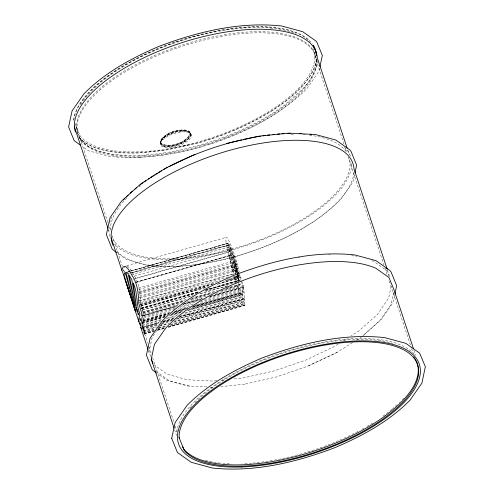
<?xml version="1.0" encoding="UTF-8"?>
<svg xmlns="http://www.w3.org/2000/svg" width="494" height="494" viewBox="0 0 494 494"><rect width="100%" height="100%" fill="white"/><g stroke="black" fill="none" stroke-linecap="round" stroke-linejoin="round"><path stroke-width="0.37" stroke-dasharray="2.47 1.85" d="M150.707 356.52L148.99 352.315L152.146 337.427L163.366 321.217M160.772 142.902L160.464 141.963C164.218 132.349 180.538 127.217 189.492 131.997L190.196 133.769M189.492 131.997L189.573 132.244C180.619 127.471 164.304 132.596 160.544 142.21L161.168 143.735C170.523 148.54 183.916 143.433 189.974 135.294M141.451 313.937L140.512 318.34L140.667 320.174M160.464 141.963L161.087 143.488C170.035 148.262 186.355 143.137 190.116 133.522L190.425 134.461C190.029 138.227 186.312 140.333 183.41 142.155A15.487 6.298 -18.3 0 1 161.822 144.853A15.487 6.298 -18.3 0 1 172.573 133.065A15.487 6.298 -18.3 0 1 190.425 134.461M188.578 137.301L183.231 141.272A15.746 6.403 -18.3 0 1 161.279 144.02A15.746 6.403 -18.3 0 1 172.215 132.028A15.746 6.403 -18.3 0 1 190.369 133.448L189.727 135.331M190.678 134.387C190.27 138.221 186.491 140.364 183.54 142.216A15.746 6.403 -18.3 0 1 161.587 144.958A15.746 6.403 -18.3 0 1 172.523 132.972A15.746 6.403 -18.3 0 1 190.678 134.387L190.369 133.448M190.937 134.312C190.523 138.215 186.676 140.395 183.675 142.272A16.018 6.515 -18.3 0 1 161.347 145.069A16.018 6.515 -18.3 0 1 172.474 132.874A16.018 6.515 -18.3 0 1 190.937 134.312L191.308 135.442L190.906 137.32A16.018 6.515 -18.3 0 1 166.472 147.725A16.018 6.515 -18.3 0 1 169.065 135.609A16.018 6.515 -18.3 0 1 191.308 135.442M319.618 68.246L318.871 71.469L307.002 88.525C277.696 117.899 238.787 134.961 199.681 147.064C170.263 154.813 139.79 159.784 109.341 156.394L88.198 150.676L82.381 146.57M354.531 174.962L352.784 182.292L340.823 199.372C312.257 228.006 274.331 244.635 236.212 256.429C207.536 263.987 177.834 268.835 148.151 265.525L126.97 259.832L117.115 252.916M391.168 286.162L388.648 298.067L377.453 314.357L358.965 330.887L351.191 335.815M393.582 292.232L390.871 304.792L380.096 320.322L362.818 335.766M394.57 295.529L392.823 302.865L381.38 319.365L362.102 336.581M124.278 272.052L123.556 269.878L123.883 268.538A36.445 7.719 77.2 0 1 124.482 267.161M241.078 281.172C242.795 286.884 242.832 292.084 242.912 296.956L183.015 313.974M338.229 344.022L334.444 346.51L305.545 360.157L274.25 370.908L242.702 378.052L232.563 379.059M343.416 340.736L347.301 338.279M352.63 342.533L337.075 352.383L307.558 366.252M356.365 340.212L361.466 336.982M237.552 274.565L227.783 243.344L227.777 245.703L236.527 272.614M126.921 266A36.445 7.719 77.2 0 1 127.89 266.507C131.027 269.125 132.33 273.176 134.726 276.381C139.709 284.501 140.092 293.844 140.475 303.001L144.1 315.363L142.488 323.786A7.077 1.501 77.2 0 1 142.575 325.194L142.698 327.516L158.963 322.885M337.235 352.327L307.953 366.116L276.257 377.002L244.302 384.239M126.76 265.71L226.45 237.324M129.36 271.292L228.339 243.11L229.5 244.82L237.805 274.009M128.07 271.737L130.28 271.107M131.021 270.897L227.783 243.344M126.896 272.231L227.944 243.462M128.02 273.404L129.502 272.984M130.243 272.774L228.691 244.74L228.339 243.11M131.219 272.805L229.5 244.82M132.324 272.886L227.777 245.703M131.114 274.806L230.439 246.525L232.328 251.057L238.935 276.591L226.4 280.154M134.282 276.121L230.908 248.606L230.439 246.525M135.56 278.394L228.5 251.934L227.882 247.266L236.62 273.219M133.454 279.209L232.328 251.057M136.109 282.055L229.204 255.552L236.002 273.293M134.93 282.605L233.625 254.509L236.07 261.795L238.664 272.929M136.177 282.346L229.463 255.787M138.277 288.101L230.673 261.795L235.817 274.627M138.913 289.459L236.07 261.795M138.746 291.497L237.213 263.463L234.286 254.367A34.352 3.223 74.1 0 0 231.303 246.191L228.111 239.17A35.963 3.378 74.1 0 0 225.844 239.504L225.943 241.27A35.79 3.359 74.1 0 0 227.104 248.84L232.655 271.712A31.283 2.939 74.1 0 0 233.557 274.862M139.808 292.176L237.423 264.383M139.154 292.819L231.834 266.427L234.823 272.929M139.574 293.93L237.781 265.97M139.74 296.005L238.238 267.958M139.086 297.413L237.83 269.298M139.975 298.209L238.726 270.094M138.518 300.772L239.182 272.108L237.213 263.463M139.469 300.877L233.94 273.979L231.834 266.427M138.697 302.458L229.932 276.479M140.524 303.273L220.577 280.481M233.18 276.893L239.849 274.991L241.288 279.555L207.165 289.268M140.79 304.168L216.409 282.636M227.53 279.468L240.133 275.88M140.135 304.718L213.865 283.723M140.08 304.891L212.679 284.223M225.27 280.635L238.602 276.838L237.7 273.478M140.315 305.675L208.598 286.23M221.954 282.426L235.317 278.622L237.311 281.66L204.022 291.139M141.272 305.786L207.27 286.995M218.391 283.828L240.64 277.492M135.634 307.577L136.752 307.262M140.444 306.212L204.707 287.909M217.261 284.334L238.682 278.239L237.416 273.966M141.889 307.855L199.008 291.59M141.167 308.256L198.662 291.886M205.3 289.997L240.683 279.925L238.991 274.38M141.179 308.336L199.02 291.861M205.695 289.966L239.071 280.462L237.453 275.467M141.34 308.694L198.23 292.497M204.88 290.608L237.392 281.352M136.332 310.417L137.443 310.096M141.142 309.046L196.624 293.245M136.375 311.72L137.493 311.405L136.041 306.595M141.939 310.139L193.061 295.585M199.73 293.683L227.882 285.668M142.556 310.096L191.53 296.147M200.441 293.615L227.895 285.798M142.278 312.017L187.275 299.203M195.389 296.894L217.521 290.596M227.11 287.866L229.321 287.236M230.062 287.026L241.862 283.661M143.186 312.233L185.188 300.272M191.82 298.388L214.668 291.88M225.721 288.737L242.665 283.908M142.92 312.844L184.219 301.081M190.857 299.191L212.241 293.103M221.831 290.373L239.528 285.334L238.522 283.315M137.443 314.764L139.117 314.283L136.603 306.731L138.493 314.104L136.443 306.947M142.822 313.227L183.62 301.612M190.301 299.71L211.068 293.8M220.713 291.052L237.775 286.193L240.028 289.225L242.912 296.956M143.711 313.993L180.569 303.495M187.201 301.606L207.103 295.943M215.946 293.424L243.221 285.656M141.037 315.87L177.97 305.354M184.62 303.458L202.349 298.413M211.21 295.887L242.233 287.057M143.322 315.413L177.964 305.551M183.126 304.082L202.287 298.623M209.66 296.524L239.139 288.132M142.426 315.845L177.284 305.916M183.181 304.236L201.614 298.987M209.728 296.678L243.641 287.026L241.998 281.784M143.989 315.901L176.482 306.651M181.65 305.175L200.107 299.92M208.968 297.394L243.678 287.514M143.773 316.92L175.611 307.848M180.057 306.583L197.087 301.735M204.497 299.63L243.746 288.453M143.488 318.241L173.74 309.627M178.167 308.367L192.919 304.168M200.298 302.062L243.832 289.669M142.698 319.785L171.325 311.677M175.771 310.411L190.937 306.045M196.137 304.57L243.925 291.009M142.877 320.513L169.485 312.937M174.66 311.467L187.961 307.676M194.611 305.786L239.701 292.948M142.865 320.717L168.757 313.35M174.672 311.665L187.986 307.873M193.166 306.397L242.727 292.287M142.877 321.094L168.713 313.733M173.882 312.264L187.17 308.478M192.339 307.009L244.017 292.294M142.97 321.088L168.88 313.709M172.585 312.659L187.393 308.441M193.315 306.755L242.918 292.627M142.093 322.008L167.898 314.659M172.326 313.4L185.596 309.621M192.234 307.731L241.634 293.664M142.63 322.261L167.071 315.302M171.511 314.036L184.101 310.448M190.77 308.552L244.092 293.368M141.852 323.076L167.065 315.894M170.776 314.839L182.638 311.461M189.313 309.559L241.226 294.782L244.95 305.496L168.232 327.343M142.278 323.224L165.181 316.703M170.35 315.228L182.91 311.652M188.084 310.183L242.758 294.615M165.015 317.055L142.025 323.601L145.366 333.851L142.68 327.281L159.642 322.452M169.467 315.79L180.594 312.622M187.269 310.72L241.405 295.301M142.433 324.848L161.723 319.359M167.657 317.667L178.785 314.499M184.719 312.813L241.838 296.548M160.883 320.273L142.414 325.571L142 324.2M166.046 318.803L177.142 315.678M141.883 326.898L160.809 321.508M163.773 320.662L175.648 317.284M180.1 316.018L242.437 298.265M163.329 321.403L174.388 318.253M178.816 316.994L244.654 298.481A7.669 0.722 74.1 0 0 244.783 298.277L244.561 296.153A6.996 0.655 74.1 0 0 244.283 294.801L243.641 287.026M162.662 321.829L174.487 318.463M178.921 317.197L244.709 298.469M142.815 327.602L159.136 322.953M162.847 321.897L173.233 318.939M179.174 317.247L244.468 298.654M142.006 328.677L158.667 323.934M161.631 323.095L171.992 320.143M176.432 318.877L244.524 299.494M141.963 329.023L158.376 324.348M162.057 323.298L172.375 320.359M176.796 319.105L243.116 300.222M142.439 329.733L158.308 325.219M161.26 324.379L170.109 321.86M174.536 320.594L244.604 300.642M143.161 330.813L156.808 326.929M159.753 326.089L168.602 323.57M173.758 322.1L243.789 302.161M144.044 330.616L156.629 327.034M159.587 326.188L168.466 323.663M173.647 322.187L244.697 301.958M143.414 332.122L155.591 328.658M158.537 327.818L165.91 325.719M170.337 324.459L244.789 303.26M143.155 332.672L155.153 329.257M158.84 328.207L166.212 326.108M170.64 324.848L244.376 303.853M143.84 333.16L154.579 330.103M157.537 329.263L165.681 326.942M170.121 325.676L244.87 304.397M144.106 333.716L154.072 330.875M157.759 329.825L164.397 327.936M168.084 326.886L244.796 305.045M144.137 333.895L154.116 331.054M157.808 329.998L164.453 328.109M168.145 327.059L244.925 305.193M144.254 334.166L153.48 331.542M157.172 330.492L164.545 328.393M244.715 384.141L219.521 386.802M182.947 146.094L187.942 145.273M216.792 380.689L213.031 381.078L187.275 379.775L167.17 374.23L154.109 364.844M222.047 380.145L225.054 379.837M206.881 386.926L187.467 385.95L167.009 380.405L157.759 373.915M210.432 387.16L212.976 387.216M189.363 386.086L169.325 380.744L156.332 371.574M128.594 271.836L128.934 272.126M241.226 294.782L239.182 292.312L236.712 285.087M239.528 285.334L237.657 282.259M237.515 281.302L234.854 275.905M238.997 282.506L235.434 274.337M123.556 269.878L124.297 271.725M388.976 276.245L386.685 270.644L373.649 261.345A126.791 51.574 -18.3 0 0 370.451 260.042M236.354 275.961L238.472 281.197M135.906 307.669L138.598 315.104M236.793 275.393L238.868 280.925L236.373 273.954M236.12 273.256L228.5 251.934M237.268 284.766L237.775 286.193M236.867 273.942L239.071 280.462M347.856 150.293L349.301 154.665M387.469 270.064L389.877 277.35M414.021 350.351L415.701 355.439M314.721 55.637L343.991 144.137M345.442 148.527L346.652 152.183M348.103 156.573L383.955 264.988M384.925 267.921L387.105 274.51M389.291 281.105L410.366 344.843M411.576 348.505L413.033 352.901M190.171 134.368L190.48 135.313M189.918 134.43L190.233 135.368M184.756 140.308L185.065 141.247M184.595 140.265L184.904 141.204M160.21 142.037L160.519 142.976M160.26 143.05L160.636 144.174M107.908 222.559L75.255 123.821L80.287 136.134A125.044 50.863 -18.3 0 0 224.511 133.176A125.044 50.863 -18.3 0 0 312.257 47.103M109.359 226.95L110.57 230.605A125.044 50.863 -18.3 0 1 127.662 196.97M112.255 235.7L122.358 266.241M138.548 315.215L135.825 306.743M139.703 318.704L140.401 320.804M141.982 325.595L147.749 343.021M148.953 346.671L151.368 353.97M152.578 357.619L174.061 422.592M175.271 426.248L177.204 432.083M108.414 229.63L108.896 231.081M148.262 350.116L148.99 352.315M174.573 429.669L176.494 435.486M140.203 318.673L140.895 320.797M236.256 283.655L235.564 281.506A31.283 2.939 74.1 0 1 233.748 275.516M136.116 306.984L137.493 311.405M237.775 275.3L238.682 278.239M236.132 281.333L235.317 278.622M228.691 244.74L237.2 273.256M238.003 274.72L238.602 276.838M230.908 248.606L237.515 272.805M139.215 317.006L139.783 319.105M230.673 261.795L229.204 255.552M239.849 274.991L239.559 273.738M238.108 273.108L233.625 254.509M238.287 273.83L238.935 276.591M244.444 298.308L244.95 305.496M351.765 163.329A126.791 51.574 -18.3 0 1 249.038 244.629A126.791 51.574 -18.3 0 1 114.441 244.085M109.903 236.262A126.791 51.574 -18.3 0 1 108.915 227.573M109.619 223.146A126.791 51.574 -18.3 0 1 111.718 217.014M344.213 146.946A126.791 51.574 -18.3 0 1 350.925 157.487M316.314 59.391A126.791 51.574 -18.3 0 1 198.718 142.525L167.17 149.67A126.791 51.574 -18.3 0 1 79.126 137.295M73.662 120.061A126.791 51.574 -18.3 0 1 175.074 42.021M175.808 41.768A126.791 51.574 -18.3 0 1 312.251 43.904M80.59 104.987A125.044 50.863 -18.3 0 1 82.961 101.301M83.393 100.677A125.044 50.863 -18.3 0 1 85.246 98.189M85.74 97.565A125.044 50.863 -18.3 0 1 186.534 39.063A125.044 50.863 -18.3 0 1 296.227 33.901M353.963 172.32A126.791 51.574 -18.3 0 1 248.951 252.28A126.791 51.574 -18.3 0 1 116.714 250.946M317.29 60.583A126.791 51.574 -18.3 0 1 302.865 88.815L284.346 105.247A126.791 51.574 -18.3 0 1 79.553 139.413M316.475 58.959A126.791 51.574 -18.3 0 1 198.816 142.815L167.268 149.96L137.61 153.023A126.791 51.574 -18.3 0 1 79.219 137.585M73.754 120.351A126.791 51.574 -18.3 0 1 178.007 41.348A126.791 51.574 -18.3 0 1 310.004 41.434M349.622 159.469A125.044 50.863 -18.3 0 1 244.388 245.419A125.044 50.863 -18.3 0 1 111.805 236.416M139.135 186.794A125.044 50.863 -18.3 0 1 140.42 185.787M291.096 134.288A125.044 50.863 -18.3 0 1 293.535 134.282M302.958 134.609A125.044 50.863 -18.3 0 1 305.959 134.843M309.577 135.22A125.044 50.863 -18.3 0 1 346.813 152.584M403.678 398.152A125.044 50.863 -18.3 0 1 402.264 399.665M400.276 401.696A125.044 50.863 -18.3 0 1 399.238 402.715M397.071 404.759A125.044 50.863 -18.3 0 1 392.415 408.841M391.81 409.347A125.044 50.863 -18.3 0 1 383.134 416.016M372.661 423.012A125.044 50.863 -18.3 0 1 366.684 426.606M363.961 428.162A125.044 50.863 -18.3 0 1 361.2 429.694M357.94 431.435A125.044 50.863 -18.3 0 1 252.341 463.119M251.594 463.181A125.044 50.863 -18.3 0 1 242.875 463.73M229.346 463.755A125.044 50.863 -18.3 0 1 223.232 463.384M220.299 463.1A125.044 50.863 -18.3 0 1 218.163 462.853M216.082 462.569A125.044 50.863 -18.3 0 1 203.571 459.871M189.906 408.242A125.044 50.863 -18.3 0 1 191.499 406.371M195 402.604A125.044 50.863 -18.3 0 1 392.711 343.416M298.191 257.738A126.791 51.574 -18.3 0 1 299.759 257.479M328.658 254.651A126.791 51.574 -18.3 0 1 330.282 254.608M351.537 255.626A126.791 51.574 -18.3 0 1 356.927 256.448M176.815 431.978A126.791 51.574 -18.3 0 1 283.303 352.234A126.791 51.574 -18.3 0 1 414.447 354.587M136.906 309.96L135.998 307.144L136.906 309.96M139.691 156.055A125.044 50.863 -18.3 0 0 316.104 59.823A125.044 50.863 -18.3 0 0 133.318 65.869A125.044 50.863 -18.3 0 0 139.691 156.055M140.068 157.185A125.044 50.863 -18.3 0 0 316.481 60.953A125.044 50.863 -18.3 0 0 133.689 66.999A125.044 50.863 -18.3 0 0 140.068 157.185"/><path stroke-width="0.74" d="M148.021 349.388L140.765 327.436L140.901 325.67A7.077 1.501 77.2 0 0 140.815 324.262L142.426 315.845L138.802 303.477C138.4 294.325 137.826 285.001 132.935 276.893C130.607 273.651 129.391 269.57 126.217 266.982A36.445 7.719 77.2 0 0 122.209 269.014L121.882 270.354L123.803 275.275M140.45 325.336C138.197 322.002 138.66 318.445 139.913 313.77C135.918 303.94 137.875 292.726 133.257 283.087L136.251 305.823L131.781 279.684L129.181 275.09L135.442 306.212L128.063 273.701L126.921 272.311L125.921 272.213L135.078 307.737L125.223 272.707L124.649 272.737L123.994 275.257L135.053 310.078L124.155 276.93M319.933 66.776L322.329 55.396L316.586 41.521L302.742 31.696L281.599 25.978C239.646 21.52 197.748 31.647 158.735 46.479C131.484 58.181 104.926 72.532 83.937 93.854L72.068 110.903L68.61 126.977L74.137 140.617L80.528 145.255M354.995 172.789L356.39 166.268L356.328 164.391L351.08 151.541L350.011 150.003L335.908 140.061L315.45 134.516L288.657 133.121L258.621 136.221L226.666 143.464M394.879 294.078L396.429 286.841L396.367 284.958L391.118 272.114L390.05 270.576L375.946 260.628L354.766 254.935C313.869 250.594 273.028 260.462 235.002 274.917C208.443 286.322 182.558 300.309 162.1 321.094L150.133 338.168L146.422 355.137L152.263 369.771L156.549 373.05M174.092 428.212L151.244 359.132L154.431 344.337L165.663 328.164A126.791 51.574 -18.3 0 1 375.946 268.291L388.969 277.554L394.058 289.997L413.54 348.894M194.963 154.344L165.681 168.133L140.815 183.885L121.543 201.101L110.094 217.601L106.383 234.57L112.224 249.198L116.504 252.483M140.765 327.436L141.012 327.757M141.142 328.078L141.451 328.837M151.244 359.132L152.967 363.337M179.026 437.437L184.219 450.392A125.044 50.863 -18.3 0 0 378.7 421.956A125.044 50.863 -18.3 0 0 346.183 342.385A125.044 50.863 -18.3 0 0 179.186 438.073M124.408 277.56L124.71 278.326M124.056 275.948L124.809 277.961M125.402 280.172L125.772 281.185M347.134 148.107L317.265 57.786A126.791 51.574 -18.3 0 0 185.96 41.385A126.791 51.574 -18.3 0 0 75.452 132.102M387.228 269.335L353.982 168.812A126.791 51.574 -18.3 0 0 220.021 153.233A126.791 51.574 -18.3 0 0 112.99 245.24M74.452 126.927L107.933 228.172M111.169 237.947L121.882 270.354M134.337 308.009L138.956 321.977M139.901 323.354L140.549 325.342M125.995 281.876L128.706 290.25M128.928 290.935L132.052 300.587M132.275 301.291L135.233 310.436L129.99 293.998M127.545 286.329L129.768 293.3M132.009 299.636L133.528 304.514M133.757 305.249L135.819 311.881L134.813 308.528M133.485 304.156L134.59 307.799M313.122 45.182A126.791 51.574 -18.3 0 1 316.395 55.161M313.221 45.473A126.791 51.574 -18.3 0 1 316.487 55.452M183.441 448.052A125.044 50.863 -18.3 0 1 182.496 446.835M123.296 200.058A126.791 51.574 -18.3 0 1 124.679 198.569M126.137 197.069A126.791 51.574 -18.3 0 1 128.168 195.068M130.317 193.055A126.791 51.574 -18.3 0 1 132.571 191.048M134.918 189.048A126.791 51.574 -18.3 0 1 136.739 187.553M139.876 185.089A126.791 51.574 -18.3 0 1 141.167 184.114M141.815 183.626A126.791 51.574 -18.3 0 1 142.957 182.786M144.125 181.94A126.791 51.574 -18.3 0 1 145.909 180.681M148.348 179.001A126.791 51.574 -18.3 0 1 149.596 178.167M150.861 177.334A126.791 51.574 -18.3 0 1 153.436 175.673M154.746 174.851A126.791 51.574 -18.3 0 1 157.407 173.215M158.759 172.406A126.791 51.574 -18.3 0 1 161.495 170.807M163.57 169.627A126.791 51.574 -18.3 0 1 165.663 168.46M166.367 168.077A126.791 51.574 -18.3 0 1 167.645 167.386M168.942 166.694A126.791 51.574 -18.3 0 1 183.188 159.673M184.595 159.031A126.791 51.574 -18.3 0 1 241.69 139.833M243.209 139.487A126.791 51.574 -18.3 0 1 257.393 136.696M258.121 136.572A126.791 51.574 -18.3 0 1 260.474 136.19M262.827 135.831A126.791 51.574 -18.3 0 1 265.173 135.498M267.513 135.183A126.791 51.574 -18.3 0 1 269.848 134.893M272.929 134.553A126.791 51.574 -18.3 0 1 274.466 134.393M277.498 134.115A126.791 51.574 -18.3 0 1 279.752 133.942M281.981 133.788A126.791 51.574 -18.3 0 1 284.18 133.664M287.774 133.51A126.791 51.574 -18.3 0 1 290.213 133.442M299.716 133.522A126.791 51.574 -18.3 0 1 301.247 133.584M310.071 134.294A126.791 51.574 -18.3 0 1 311.461 134.461M413.676 356.884A125.044 50.863 -18.3 0 1 332.209 444.489A125.044 50.863 -18.3 0 1 183.787 449.095M171.702 438.283L177.414 452.479L191.258 462.304L212.401 468.022C254.354 472.48 296.252 462.353 335.265 447.521C362.516 435.819 389.074 421.468 410.063 400.146L421.932 383.097L425.334 366.709L419.647 353.148L405.802 343.324L384.659 337.606C342.706 333.147 300.809 343.274 261.795 358.107C234.545 369.808 207.986 384.159 186.998 405.475L175.129 422.531L171.702 438.283M241.449 466.991A126.791 51.574 -18.3 0 0 420.326 369.413A126.791 51.574 -18.3 0 0 234.983 375.545A126.791 51.574 -18.3 0 0 241.449 466.991"/></g></svg>
